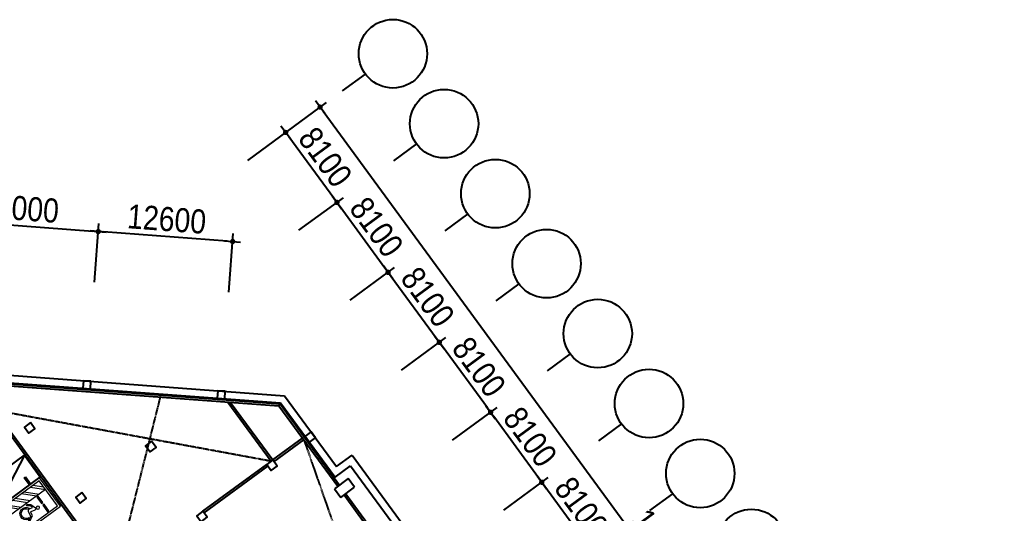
# Model space of a CAD drawing. Header units: millimetres. Extents: x 78082221 to 78451133, y -34402202 to -34172290.
# Drawn here: x 78348784 to 78439763, y -34232749 to -34186617 of the extents above; entities that cross this region are included whole.
import ezdxf

# ---------------------------------------------------------------- set-up
doc = ezdxf.new("R2010")
doc.units = ezdxf.units.MM
doc.header["$LTSCALE"] = 100
doc.header["$MEASUREMENT"] = 0
doc.header["$PDMODE"] = 1
doc.header["$PDSIZE"] = -3
doc.linetypes.add('XR-B2$0$CENTER', pattern=[2, 1.25, -0.25, 0.25, -0.25])
doc.layers.get('0').update_dxf_attribs({"color": 2, "linetype": 'CONTINUOUS'})
doc.layers.get('Defpoints').update_dxf_attribs({"color": 142, "linetype": 'CONTINUOUS'})
doc.layers.add('E-PLAN', color=115, linetype='CONTINUOUS')
doc.layers.add('Z', color=115, linetype='CONTINUOUS')
doc.styles.add('c-b2$0$맑은고딕', font='', dxfattribs={"width": 0.8})
doc.styles.add('돋움', font='', dxfattribs={"width": 0.9})
doc.styles.get('c-b2$0$맑은고딕').set_extended_font_data('Malgun Gothic')
doc.styles.get('돋움').set_extended_font_data('Dotum')
doc.dimstyles.new('c-b2$0$std_style', dxfattribs={"dimscale": 500, "dimtxt": 3, "dimasz": 1, "dimexe": 1.5, "dimexo": 2, "dimgap": 1, "dimtad": 1, "dimtoh": 1, "dimdec": 0, "dimzin": 0, "dimdsep": 46, "dimtxsty": 'c-b2$0$맑은고딕', "dimblk": 'c-b2$0$01420DDOT01', "dimcen": 2.5, "dimdle": 8, "dimclrd": 256, "dimclre": 256, "dimclrt": 256, "dimadec": 0, "dimazin": 0, "dimtfac": 1, "dimtdec": 0, "dimtix": 1, "dimtmove": 2, "dimatfit": 3, "dimldrblk": 'c-b2$0$_ClosedBlank', "dimfxl": 1, "dimtolj": 1, "dimtzin": 0, "dimlwd": -1, "dimlwe": -1, "dimarcsym": 0})

# ---------------------------------------------------------------- blocks, each defined once
blk = doc.blocks.new('XR-B2$0$XR-지하3층$0$확장형 주차')
at = {"layer": 'E-PLAN'}
for p, q in [((0, 3965), (800, 3965)), ((0, 3835), (800, 3835)), ((800, 3835), (800, 3965))]:
    blk.add_line(p, q, dxfattribs=at)
blk.add_lwpolyline([(2500, 5100), (0, 5100), (0, 0), (2500, 0)], close=True, dxfattribs=at)
blk.add_lwpolyline([(2500, 5100), (0, 0)], dxfattribs=at)
for centre in [(238, 3900), (613, 3900)]:
    blk.add_circle(centre, 17.5, dxfattribs=at)
blk = doc.blocks.new('XR-B2$0$XR-지하3층$0$장애인 주차')
at = {"layer": 'E-PLAN', "lineweight": 5}
for p, q in [((4572, 3795), (4572, -805)), ((5572, 2795), (4572, 3795)), ((5572, 3078), (4855, 3795)), ((5572, 2045), (4572, 3045)), ((5572, 1762), (4572, 2762)), ((3689, 1485), (3600, 1888)), ((3699, 2009), (4214, 1851)), ((4214, 1851), (4443, 1569)), ((5572, 1012), (4572, 2012)), ((3348, 969), (3257, 820)), ((3992, 1503), (3925, 1810)), ((3925, 1810), (4151, 1741)), ((4055, 1528), (4053, 1393)), ((4151, 1741), (4355, 1493)), ((5572, 729), (4572, 1729)), ((5572, -21), (4572, 979)), ((5572, -304), (4572, 696)), ((5323, -805), (4572, -54)), ((5041, -805), (4572, -336))]:
    blk.add_line(p, q, dxfattribs=at)
at = {"layer": 'E-PLAN', "ltscale": 4}
for p, q in [((4165, -1005), (4165, -805)), ((4165, -805), (4165, -905))]:
    blk.add_line(p, q, dxfattribs=at)
at = {"layer": 'E-PLAN', "lineweight": 5}
for points in [[(3842, -1005), (2472, -1005), (2472, 3995), (5772, 3995), (5772, -1005), (4402, -1005)], [(3842, -805), (2672, -805), (2672, 3795), (5572, 3795), (5572, -805), (4402, -805)]]:
    blk.add_lwpolyline(points, dxfattribs=at)
for points in [[(3523, 2720), (2773, 2720), (2773, 2870), (3523, 2870)], [(4473, 2720), (3723, 2720), (3723, 2870), (4473, 2870)]]:
    blk.add_lwpolyline(points, close=True, dxfattribs=at)
for points in [[(3094, 715, -1.000002), (2987, 770), (3330, 1379), (3640, 1415)], [(3992, 1503, -0.343093), (3870, 1283), (3381, 1194), (3094, 715)]]:
    blk.add_lwpolyline(points, format="xyb", dxfattribs=at)
at = {"layer": 'E-PLAN', "ltscale": 4}
for points in [[(3842, -695), (3842, -1115), (4402, -1115), (4402, -695)], [(3892, -745), (3892, -1065), (4352, -1065), (4352, -745)]]:
    blk.add_lwpolyline(points, close=True, dxfattribs=at)
at = {"layer": 'E-PLAN'}
for points in [[(4161, -797), (4152, -916), (4058, -916), (4021, -1003), (3982, -990), (3988, -973), (4011, -981), (4046, -898), (4136, -898), (4137, -881), (4072, -881), (4072, -863), (4138, -863), (4142, -810)], [(4167, -882), (4169, -863)]]:
    blk.add_lwpolyline(points, dxfattribs=at)
at = {"layer": 'E-PLAN', "lineweight": 5}
blk.add_circle((3613, 2216), 150, dxfattribs=at)
for centre, radius, start, end in [((3682, 1922), 88.4, 79.11433, 202.31847), ((3810, 1000), 582, 198.00599, 65.09494), ((3809, 1000), 462, 183.85247, 58.2396), ((3632, 1473), 57.7, 276.27861, 12.43535), ((4394, 1537), 58.8, 227.96553, 33.79043)]:
    blk.add_arc(centre, radius, start, end, dxfattribs=at)
at = {"layer": 'E-PLAN'}
for centre, radius, start, end in [((4127, -942), 89.2, 206.53502, 62.4866), ((4127, -942), 71.5, 192.8781, 56.16881), ((4140, -787), 22.8, 335.11727, 274.96983)]:
    blk.add_arc(centre, radius, start, end, dxfattribs=at)
blk = doc.blocks.new('c-b2$0$01420DDOT01')
blk.add_line((-1.5, 0), (1.5, 0))
at = {"const_width": 0.5}
blk.add_lwpolyline([(-0.25, 0, 1), (0.25, 0, 1)], format="xyb", close=True, dxfattribs=at)
blk = doc.blocks.new('*D45')
at = {"layer": 'Defpoints', "color": 0, "transparency": 16777216}
for p in [(78376897, -34194803), (78369317, -34200361), (78431577, -34285283)]:
    blk.add_point(p, dxfattribs=at)
at = {"layer": 'Z', "transparency": 16777216}
for p, q in [((78370123, -34199770), (78377502, -34194359)), ((78438862, -34279322), (78377193, -34195206)), ((78432383, -34284691), (78439763, -34279281))]:
    blk.add_line(p, q, dxfattribs=at)
at = {"layer": 'Z', "transparency": 16777216, "xscale": 500, "yscale": 500, "zscale": 500}
for p, rotation in [((78376897, -34194803), 126.2469342978869), ((78439158, -34279725), 306.2469342978869)]:
    blk.add_blockref('c-b2$0$01420DDOT01', p, dxfattribs=dict(at, rotation=rotation))
at = {"layer": 'Z', "transparency": 16777216, "insert": (78409339, -34236302), "char_height": 2250, "attachment_point": 5, "rotation": 306.24693, "style": '돋움'}
blk.add_mtext('\\A1;105300', dxfattribs=at)
blk = doc.blocks.new('c-b2$0$_ClosedBlank')
at = {"color": 0, "linetype": 'ByBlock', "lineweight": -2}
for p, q in [((-1, 0.17), (0, 0)), ((-1, 0.17), (-1, -0.17)), ((0, 0), (-1, -0.17))]:
    blk.add_line(p, q, dxfattribs=at)
blk = doc.blocks.new('*D52')
at = {"layer": 'Defpoints', "color": 0, "transparency": 16777216}
for p in [(78397618, -34229830), (78393263, -34233023), (78398052, -34239556)]:
    blk.add_point(p, dxfattribs=at)
at = {"layer": 'Z', "transparency": 16777216}
for p, q in [((78394069, -34232432), (78398223, -34229387)), ((78402111, -34235959), (78397913, -34230233)), ((78398859, -34238964), (78403012, -34235919))]:
    blk.add_line(p, q, dxfattribs=at)
at = {"layer": 'Z', "transparency": 16777216, "xscale": 500, "yscale": 500, "zscale": 500}
for p, rotation in [((78397618, -34229830), 126.2469342978927), ((78402407, -34236363), 306.2469342978927)]:
    blk.add_blockref('c-b2$0$01420DDOT01', p, dxfattribs=dict(at, rotation=rotation))
at = {"layer": 'Z', "transparency": 16777216, "insert": (78401324, -34232135), "char_height": 2250, "attachment_point": 5, "rotation": 306.24693, "style": '돋움'}
blk.add_mtext('\\A1;8100', dxfattribs=at)
blk = doc.blocks.new('*D53')
at = {"layer": 'Defpoints', "color": 0, "transparency": 16777216}
for p in [(78392829, -34223298), (78388474, -34226491), (78393263, -34233023)]:
    blk.add_point(p, dxfattribs=at)
at = {"layer": 'Z', "transparency": 16777216}
for p, q in [((78389280, -34225899), (78393433, -34222854)), ((78397322, -34229427), (78393124, -34223701)), ((78394069, -34232432), (78398223, -34229387))]:
    blk.add_line(p, q, dxfattribs=at)
at = {"layer": 'Z', "transparency": 16777216, "xscale": 500, "yscale": 500, "zscale": 500}
for p, rotation in [((78392829, -34223298), 126.2469342979238), ((78397618, -34229830), 306.2469342979239)]:
    blk.add_blockref('c-b2$0$01420DDOT01', p, dxfattribs=dict(at, rotation=rotation))
at = {"layer": 'Z', "transparency": 16777216, "insert": (78396535, -34225602), "char_height": 2250, "attachment_point": 5, "rotation": 306.24693, "style": '돋움'}
blk.add_mtext('\\A1;8100', dxfattribs=at)
blk = doc.blocks.new('*D54')
at = {"layer": 'Defpoints', "color": 0, "transparency": 16777216}
for p in [(78388039, -34216765), (78383684, -34219958), (78388474, -34226491)]:
    blk.add_point(p, dxfattribs=at)
at = {"layer": 'Z', "transparency": 16777216}
for p, q in [((78384491, -34219367), (78388644, -34216322)), ((78392533, -34222895), (78388335, -34217169)), ((78389280, -34225899), (78393433, -34222854))]:
    blk.add_line(p, q, dxfattribs=at)
at = {"layer": 'Z', "transparency": 16777216, "xscale": 500, "yscale": 500, "zscale": 500}
for p, rotation in [((78388039, -34216765), 126.2469342978558), ((78392829, -34223298), 306.2469342978558)]:
    blk.add_blockref('c-b2$0$01420DDOT01', p, dxfattribs=dict(at, rotation=rotation))
at = {"layer": 'Z', "transparency": 16777216, "insert": (78391746, -34219070), "char_height": 2250, "attachment_point": 5, "rotation": 306.24693, "style": '돋움'}
blk.add_mtext('\\A1;8100', dxfattribs=at)
blk = doc.blocks.new('*D55')
at = {"layer": 'Defpoints', "color": 0, "transparency": 16777216}
for p in [(78383250, -34210233), (78378895, -34213426), (78383684, -34219958)]:
    blk.add_point(p, dxfattribs=at)
at = {"layer": 'Z', "transparency": 16777216}
for p, q in [((78379702, -34212834), (78383855, -34209789)), ((78387744, -34216362), (78383546, -34210636)), ((78384491, -34219367), (78388644, -34216322))]:
    blk.add_line(p, q, dxfattribs=at)
at = {"layer": 'Z', "transparency": 16777216, "xscale": 500, "yscale": 500, "zscale": 500}
for p, rotation in [((78383250, -34210233), 126.2469342978842), ((78388039, -34216765), 306.2469342978842)]:
    blk.add_blockref('c-b2$0$01420DDOT01', p, dxfattribs=dict(at, rotation=rotation))
at = {"layer": 'Z', "transparency": 16777216, "insert": (78386956, -34212537), "char_height": 2250, "attachment_point": 5, "rotation": 306.24693, "style": '돋움'}
blk.add_mtext('\\A1;8100', dxfattribs=at)
blk = doc.blocks.new('*D56')
at = {"layer": 'Defpoints', "color": 0, "transparency": 16777216}
for p in [(78378461, -34203700), (78374106, -34206893), (78378895, -34213426)]:
    blk.add_point(p, dxfattribs=at)
at = {"layer": 'Z', "transparency": 16777216}
for p, q in [((78374912, -34206302), (78379066, -34203257)), ((78382954, -34209830), (78378756, -34204104)), ((78379702, -34212834), (78383855, -34209789))]:
    blk.add_line(p, q, dxfattribs=at)
at = {"layer": 'Z', "transparency": 16777216, "xscale": 500, "yscale": 500, "zscale": 500}
for p, rotation in [((78378461, -34203700), 126.2469342978919), ((78383250, -34210233), 306.2469342978919)]:
    blk.add_blockref('c-b2$0$01420DDOT01', p, dxfattribs=dict(at, rotation=rotation))
at = {"layer": 'Z', "transparency": 16777216, "insert": (78382167, -34206005), "char_height": 2250, "attachment_point": 5, "rotation": 306.24693, "style": '돋움'}
blk.add_mtext('\\A1;8100', dxfattribs=at)
blk = doc.blocks.new('*D57')
at = {"layer": 'Defpoints', "color": 0, "transparency": 16777216}
for p in [(78373671, -34197168), (78369317, -34200361), (78374106, -34206893)]:
    blk.add_point(p, dxfattribs=at)
at = {"layer": 'Z', "transparency": 16777216}
for p, q in [((78370123, -34199770), (78374276, -34196724)), ((78378165, -34203297), (78373967, -34197571)), ((78374912, -34206302), (78379066, -34203257))]:
    blk.add_line(p, q, dxfattribs=at)
at = {"layer": 'Z', "transparency": 16777216, "xscale": 500, "yscale": 500, "zscale": 500}
for p, rotation in [((78373671, -34197168), 126.2469342978951), ((78378461, -34203700), 306.2469342978951)]:
    blk.add_blockref('c-b2$0$01420DDOT01', p, dxfattribs=dict(at, rotation=rotation))
at = {"layer": 'Z', "transparency": 16777216, "insert": (78377378, -34199472), "char_height": 2250, "attachment_point": 5, "rotation": 306.24693, "style": '돋움'}
blk.add_mtext('\\A1;8100', dxfattribs=at)
blk = doc.blocks.new('*D78')
at = {"layer": 'Defpoints', "color": 0, "transparency": 16777216}
for p in [(78356152, -34206422), (78340769, -34211023), (78355728, -34212133)]:
    blk.add_point(p, dxfattribs=at)
at = {"layer": 'Z', "transparency": 16777216}
for p, q in [((78340843, -34210026), (78341248, -34204564)), ((78341691, -34205349), (78355653, -34206385)), ((78355802, -34211135), (78356207, -34205674))]:
    blk.add_line(p, q, dxfattribs=at)
at = {"layer": 'Z', "transparency": 16777216, "xscale": 500, "yscale": 500, "zscale": 500}
for p, rotation in [((78341193, -34205312), 175.7582556764357), ((78356152, -34206422), 355.7582556764357)]:
    blk.add_blockref('c-b2$0$01420DDOT01', p, dxfattribs=dict(at, rotation=rotation))
at = {"layer": 'Z', "transparency": 16777216, "insert": (78348792, -34204245), "char_height": 2250, "attachment_point": 5, "rotation": 355.75826, "style": '돋움'}
blk.add_mtext('\\A1;15000', dxfattribs=at)
blk = doc.blocks.new('*D119')
at = {"layer": 'Defpoints', "color": 0, "transparency": 16777216}
for p in [(78356152, -34206422), (78355728, -34212133), (78368293, -34213065)]:
    blk.add_point(p, dxfattribs=at)
at = {"layer": 'Z', "transparency": 16777216}
for p, q in [((78355802, -34211135), (78356207, -34205674)), ((78368218, -34207317), (78356650, -34206459)), ((78368367, -34212067), (78368773, -34206606))]:
    blk.add_line(p, q, dxfattribs=at)
at = {"layer": 'Z', "transparency": 16777216, "xscale": 500, "yscale": 500, "zscale": 500}
for p, rotation in [((78356152, -34206422), 175.7582556764311), ((78368717, -34207354), 355.7582556764311)]:
    blk.add_blockref('c-b2$0$01420DDOT01', p, dxfattribs=dict(at, rotation=rotation))
at = {"layer": 'Z', "transparency": 16777216, "insert": (78362555, -34205266), "char_height": 2250, "attachment_point": 5, "rotation": 355.75826, "style": '돋움'}
blk.add_mtext('\\A1;12600', dxfattribs=at)

msp = doc.modelspace()

# ---------------------------------------------------------------- linework, layer by layer
at = {"layer": 'Z'}
for p, q in [((78381118, -34191708.6), (78378967.4, -34193285.3)), ((78385907.2, -34198241), (78383756.6, -34199817.7)), ((78390696.5, -34204773.5), (78388545.9, -34206350.2)), ((78395485.7, -34211306), (78393335.1, -34212882.7)), ((78242725.3, -34212040.5), (78373578.8, -34221745.7)), ((78243371.6, -34212790.3), (78373205.1, -34222419.9)), ((78400275, -34217838.4), (78398124.4, -34219415.1)), ((78373045, -34222708.9), (78373151.7, -34222516.3)), ((78373205.1, -34222419.9), (78378287.4, -34229352.1)), ((78373578.8, -34221745.7), (78378438.1, -34228373.7)), ((78405064.3, -34224370.9), (78402913.7, -34225947.6)), ((78378438.1, -34228373.7), (78379893.8, -34227306.4)), ((78379893.8, -34227306.4), (78386220.3, -34235935.8)), ((78378287.4, -34229352.1), (78379743.1, -34228284.9)), ((78379743.1, -34228284.9), (78385241.9, -34235785.2)), ((78409853.5, -34230903.3), (78407702.9, -34232480))]:
    msp.add_line(p, q, dxfattribs=at)
at = {"layer": 'Z', "ltscale": 0.5}
for p, q in [((78243463.9, -34212897.5), (78373151.7, -34222516.3)), ((78243648.6, -34213111.7), (78373045, -34222708.9)), ((78344368.6, -34220549.4), (78357624.4, -34238630)), ((78344630.9, -34220568.9), (78357785.7, -34238511.7)), ((78368258.9, -34222353.9), (78372302.2, -34227868.9)), ((78368521.1, -34222373.4), (78372463.5, -34227750.7)), ((78373151.7, -34222516.3), (78378706.5, -34230092.9)), ((78373045, -34222708.9), (78378545.2, -34230211.1)), ((78372463.5, -34227750.7), (78375245.8, -34225710.8)), ((78372581.7, -34227912), (78375364.1, -34225872.1)), ((78365931, -34232539.9), (78371899, -34228164.6)), ((78366049.3, -34232701.2), (78372017.2, -34228325.9)), ((78379525.2, -34229492.9), (78378234.8, -34230438.9)), ((78380116.5, -34230299.4), (78379525.2, -34229492.9)), ((78378234.8, -34230438.9), (78378826.1, -34231245.4)), ((78378826.1, -34231245.4), (78380116.5, -34230299.4)), ((78379136.5, -34231017.6), (78382391.3, -34235457.2)), ((78379297.8, -34230899.4), (78382552.6, -34235338.9))]:
    msp.add_line(p, q, dxfattribs=at)
at = {"layer": 'Z', "linetype": 'XR-B2$0$CENTER', "ltscale": 0.5}
for p, q in [((78357785.7, -34238511.7), (78361991.5, -34221788.8)), ((78372302.2, -34227868.9), (78346428.8, -34223105.8)), ((78389921.2, -34267367.7), (78375452.8, -34225993.1))]:
    msp.add_line(p, q, dxfattribs=at)
at = {"layer": 'Z', "ltscale": 0.5}
for points in [[(78355465.6, -34220402.3), (78354767.5, -34220350.5), (78354715.8, -34221048.6), (78355413.9, -34221100.4)], [(78368031.1, -34221334.3), (78367333, -34221282.5), (78367281.3, -34221980.6), (78367979.3, -34222032.3)], [(78349820.1, -34224264.3), (78349255.5, -34224678.2), (78349669.4, -34225242.7), (78350233.9, -34224828.8)], [(78376052.3, -34225119.6), (78375487.8, -34225533.4), (78375901.7, -34226098), (78376466.2, -34225684.1)], [(78361141.8, -34226007.5), (78360577.2, -34226421.4), (78360991.1, -34226985.9), (78361555.7, -34226572)], [(78372463.5, -34227750.7), (78371899, -34228164.6), (78372312.8, -34228729.1), (78372877.4, -34228315.2)], [(78354609.3, -34230796.7), (78354044.8, -34231210.6), (78354458.7, -34231775.2), (78355023.2, -34231361.3)], [(78365931, -34232539.9), (78365366.5, -34232953.8), (78365780.4, -34233518.4), (78366344.9, -34233104.5)]]:
    msp.add_lwpolyline(points, close=True, dxfattribs=at)
at = {"layer": 'Z'}
for centre in [(78383698.7, -34189816.5), (78388487.9, -34196349), (78393277.2, -34202881.4), (78398066.5, -34209413.9), (78402855.7, -34215946.4), (78407645, -34222478.8), (78412434.2, -34229011.3), (78417223.5, -34235543.7)]:
    msp.add_circle(centre, 3200, dxfattribs=at)

# ---------------------------------------------------------------- block references
at = {"layer": 'Z', "xscale": -1, "rotation": 306.2436355485119}
msp.add_blockref('XR-B2$0$XR-지하3층$0$확장형 주차', (78346618.1, -34232342.8), dxfattribs=at)
at = {"layer": 'Z', "lineweight": 5, "xscale": -1, "rotation": 306.2099657136652}
msp.add_blockref('XR-B2$0$XR-지하3층$0$장애인 주차', (78350854.8, -34236423.4), dxfattribs=at)

# ---------------------------------------------------------------- dimensions: what is measured, and where the dimension line sits
at = {"layer": 'Z'}
for base, p1, p2, angle, picture, middle in [((78376897.4, -34194802.9), (78431576.9, -34285282.7), (78369316.5, -34200360.8), 126.246934, '*D45', (78409339.3, -34236302.1)), ((78373671.5, -34197167.9), (78374105.8, -34206893.2), (78369316.5, -34200360.8), 126.246934, '*D57', (78377377.9, -34199472.5)), ((78356151.6, -34206421.6), (78340769.1, -34211023.3, 0), (78355728, -34212132.8), 355.758256, '*D78', (78348792.4, -34204244.8)), ((78378460.8, -34203700.4), (78378895, -34213425.7), (78374105.8, -34206893.2), 126.246934, '*D56', (78382167.1, -34206004.9)), ((78356151.6, -34206421.6), (78368293.5, -34213064.7), (78355728, -34212132.8), 175.758256, '*D119', (78362554.6, -34205265.6)), ((78383250, -34210232.9), (78383684.3, -34219958.2), (78378895, -34213425.7), 126.246934, '*D55', (78386956.4, -34212537.4)), ((78388039.3, -34216765.3), (78388473.6, -34226490.6), (78383684.3, -34219958.2), 126.246934, '*D54', (78391745.7, -34219069.8)), ((78392828.5, -34223297.8), (78393262.8, -34233023.1), (78388473.6, -34226490.6), 126.246934, '*D53', (78396534.9, -34225602.3)), ((78397617.8, -34229830.2), (78398052.1, -34239555.5), (78393262.8, -34233023.1), 126.246934, '*D52', (78401324.2, -34232134.7))]:
    dim = msp.add_linear_dim(base=base, p1=p1, p2=p2, angle=angle, dimstyle='c-b2$0$std_style', override={"dimtxt": 4.5, "dimtxsty": '돋움'}, dxfattribs=at)
    dim.commit()
    dim.dimension.update_dxf_attribs({"geometry": picture, "text_midpoint": middle})

doc.saveas('drawing.dxf')
